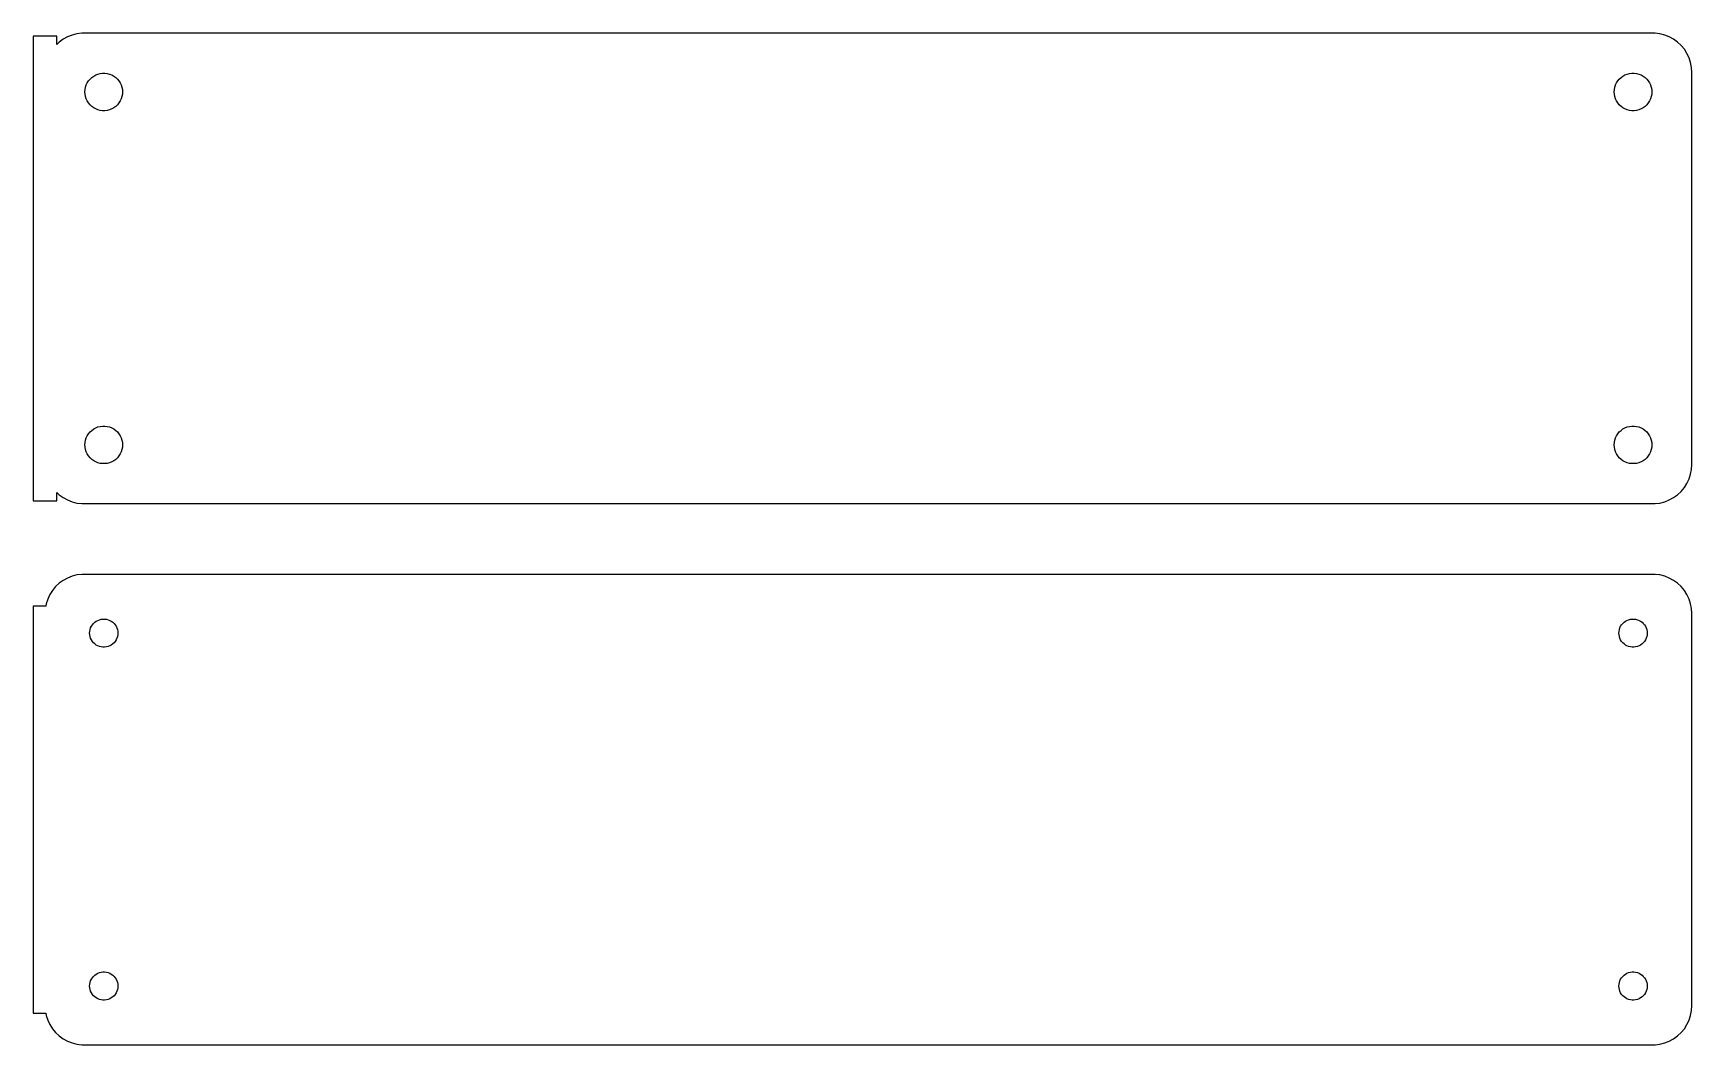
# Model space of a CAD drawing. Header units: metres. Extents: x -106 to 105, y 39 to 168.
import ezdxf

# ---------------------------------------------------------------- set-up
doc = ezdxf.new("R2010")
doc.units = ezdxf.units.M

msp = doc.modelspace()

# ---------------------------------------------------------------- linework, layer by layer
for p, q in [((-103.5, 167.615), (-106.5, 167.615)), ((-106.5, 167.615), (-106.5, 108.385)), ((-103.5, 166.559), (-103.5, 167.615)), ((-102.679, 167.222), (-103.187, 166.853)), ((-102.129, 167.524), (-102.679, 167.222)), ((-101.545, 167.755), (-102.129, 167.524)), ((-100.937, 167.911), (-101.545, 167.755)), ((-100.314, 167.99), (-100.937, 167.911)), ((100.314, 167.99), (-100.314, 167.99)), ((100.937, 167.911), (100.314, 167.99)), ((101.545, 167.755), (100.937, 167.911)), ((102.129, 167.524), (101.545, 167.755)), ((102.679, 167.222), (102.129, 167.524)), ((103.187, 166.853), (102.679, 167.222)), ((-103.187, 166.853), (-103.5, 166.559)), ((103.645, 166.423), (103.187, 166.853)), ((104.045, 165.939), (103.645, 166.423)), ((104.382, 165.409), (104.045, 165.939)), ((104.649, 164.841), (104.382, 165.409)), ((-98.2416, 162.783), (-97.9497, 162.857)), ((-97.9497, 162.857), (-97.6507, 162.895)), ((-97.6507, 162.895), (-97.3493, 162.895)), ((-97.3493, 162.895), (-97.0503, 162.857)), ((-97.0503, 162.857), (-96.7584, 162.783)), ((96.7584, 162.783), (97.0503, 162.857)), ((97.0503, 162.857), (97.3493, 162.895)), ((97.3493, 162.895), (97.6507, 162.895)), ((97.6507, 162.895), (97.9497, 162.857)), ((97.9497, 162.857), (98.2416, 162.783)), ((104.843, 164.243), (104.649, 164.841)), ((104.961, 163.627), (104.843, 164.243)), ((105, 163), (104.961, 163.627)), ((105, 113), (105, 163)), ((-99.9, 160.5), (-99.8811, 160.801)), ((-99.8811, 160.801), (-99.8246, 161.097)), ((-99.8246, 161.097), (-99.7315, 161.383)), ((-99.7315, 161.383), (-99.6031, 161.656)), ((-99.6031, 161.656), (-99.4416, 161.911)), ((-99.4416, 161.911), (-99.2495, 162.143)), ((-99.2495, 162.143), (-99.0298, 162.349)), ((-99.0298, 162.349), (-98.786, 162.526)), ((-98.786, 162.526), (-98.5219, 162.672)), ((-98.5219, 162.672), (-98.2416, 162.783)), ((-96.7584, 162.783), (-96.4781, 162.672)), ((-96.4781, 162.672), (-96.214, 162.526)), ((-96.214, 162.526), (-95.9702, 162.349)), ((-95.9702, 162.349), (-95.7505, 162.143)), ((-95.7505, 162.143), (-95.5583, 161.911)), ((-95.5583, 161.911), (-95.3969, 161.656)), ((-95.3969, 161.656), (-95.2685, 161.383)), ((-95.2685, 161.383), (-95.1754, 161.097)), ((-95.1754, 161.097), (-95.1189, 160.801)), ((-95.1189, 160.801), (-95.1, 160.5)), ((95.1, 160.5), (95.1189, 160.801)), ((95.1189, 160.801), (95.1754, 161.097)), ((95.1754, 161.097), (95.2685, 161.383)), ((95.2685, 161.383), (95.3969, 161.656)), ((95.3969, 161.656), (95.5583, 161.911)), ((95.5583, 161.911), (95.7505, 162.143)), ((95.7505, 162.143), (95.9702, 162.349)), ((95.9702, 162.349), (96.214, 162.526)), ((96.214, 162.526), (96.4781, 162.672)), ((96.4781, 162.672), (96.7584, 162.783)), ((98.2416, 162.783), (98.5219, 162.672)), ((98.5219, 162.672), (98.786, 162.526)), ((98.786, 162.526), (99.0298, 162.349)), ((99.0298, 162.349), (99.2495, 162.143)), ((99.2495, 162.143), (99.4416, 161.911)), ((99.4416, 161.911), (99.6031, 161.656)), ((99.6031, 161.656), (99.7315, 161.383)), ((99.7315, 161.383), (99.8246, 161.097)), ((99.8246, 161.097), (99.8811, 160.801)), ((99.8811, 160.801), (99.9, 160.5)), ((-99.8811, 160.199), (-99.9, 160.5)), ((-99.8246, 159.903), (-99.8811, 160.199)), ((-99.7315, 159.617), (-99.8246, 159.903)), ((-99.6031, 159.344), (-99.7315, 159.617)), ((-99.4416, 159.089), (-99.6031, 159.344)), ((-99.2495, 158.857), (-99.4416, 159.089)), ((-99.0298, 158.651), (-99.2495, 158.857)), ((-98.786, 158.474), (-99.0298, 158.651)), ((-95.9702, 158.651), (-96.214, 158.474)), ((-95.7505, 158.857), (-95.9702, 158.651)), ((-95.5583, 159.089), (-95.7505, 158.857)), ((-95.3969, 159.344), (-95.5583, 159.089)), ((-95.2685, 159.617), (-95.3969, 159.344)), ((-95.1754, 159.903), (-95.2685, 159.617)), ((-95.1189, 160.199), (-95.1754, 159.903)), ((-95.1, 160.5), (-95.1189, 160.199)), ((95.1189, 160.199), (95.1, 160.5)), ((95.1754, 159.903), (95.1189, 160.199)), ((95.2685, 159.617), (95.1754, 159.903)), ((95.3969, 159.344), (95.2685, 159.617)), ((95.5583, 159.089), (95.3969, 159.344)), ((95.7505, 158.857), (95.5583, 159.089)), ((95.9702, 158.651), (95.7505, 158.857)), ((96.214, 158.474), (95.9702, 158.651)), ((99.0298, 158.651), (98.786, 158.474)), ((99.2495, 158.857), (99.0298, 158.651)), ((99.4416, 159.089), (99.2495, 158.857)), ((99.6031, 159.344), (99.4416, 159.089)), ((99.7315, 159.617), (99.6031, 159.344)), ((99.8246, 159.903), (99.7315, 159.617)), ((99.8811, 160.199), (99.8246, 159.903)), ((99.9, 160.5), (99.8811, 160.199)), ((-98.5219, 158.328), (-98.786, 158.474)), ((-98.2416, 158.217), (-98.5219, 158.328)), ((-97.9497, 158.143), (-98.2416, 158.217)), ((-97.6507, 158.105), (-97.9497, 158.143)), ((-97.3493, 158.105), (-97.6507, 158.105)), ((-97.0503, 158.143), (-97.3493, 158.105)), ((-96.7584, 158.217), (-97.0503, 158.143)), ((-96.4781, 158.328), (-96.7584, 158.217)), ((-96.214, 158.474), (-96.4781, 158.328)), ((96.4781, 158.328), (96.214, 158.474)), ((96.7584, 158.217), (96.4781, 158.328)), ((97.0503, 158.143), (96.7584, 158.217)), ((97.3493, 158.105), (97.0503, 158.143)), ((97.6507, 158.105), (97.3493, 158.105)), ((97.9497, 158.143), (97.6507, 158.105)), ((98.2416, 158.217), (97.9497, 158.143)), ((98.5219, 158.328), (98.2416, 158.217)), ((98.786, 158.474), (98.5219, 158.328)), ((-99.8246, 116.097), (-99.7315, 116.383)), ((-99.7315, 116.383), (-99.6031, 116.656)), ((-99.6031, 116.656), (-99.4416, 116.911)), ((-99.4416, 116.911), (-99.2495, 117.143)), ((-99.2495, 117.143), (-99.0298, 117.349)), ((-99.0298, 117.349), (-98.786, 117.526)), ((-98.786, 117.526), (-98.5219, 117.672)), ((-98.5219, 117.672), (-98.2416, 117.783)), ((-98.2416, 117.783), (-97.9497, 117.857)), ((-97.9497, 117.857), (-97.6507, 117.895)), ((-97.6507, 117.895), (-97.3493, 117.895)), ((-97.3493, 117.895), (-97.0503, 117.857)), ((-97.0503, 117.857), (-96.7584, 117.783)), ((-96.7584, 117.783), (-96.4781, 117.672)), ((-96.4781, 117.672), (-96.214, 117.526)), ((-96.214, 117.526), (-95.9702, 117.349)), ((-95.9702, 117.349), (-95.7505, 117.143)), ((-95.7505, 117.143), (-95.5583, 116.911)), ((-95.5583, 116.911), (-95.3969, 116.656)), ((-95.3969, 116.656), (-95.2685, 116.383)), ((-95.2685, 116.383), (-95.1754, 116.097)), ((95.1754, 116.097), (95.2685, 116.383)), ((95.2685, 116.383), (95.3969, 116.656)), ((95.3969, 116.656), (95.5583, 116.911)), ((95.5583, 116.911), (95.7505, 117.143)), ((95.7505, 117.143), (95.9702, 117.349)), ((95.9702, 117.349), (96.214, 117.526)), ((96.214, 117.526), (96.4781, 117.672)), ((96.4781, 117.672), (96.7584, 117.783)), ((96.7584, 117.783), (97.0503, 117.857)), ((97.0503, 117.857), (97.3493, 117.895)), ((97.3493, 117.895), (97.6507, 117.895)), ((97.6507, 117.895), (97.9497, 117.857)), ((97.9497, 117.857), (98.2416, 117.783)), ((98.2416, 117.783), (98.5219, 117.672)), ((98.5219, 117.672), (98.786, 117.526)), ((98.786, 117.526), (99.0298, 117.349)), ((99.0298, 117.349), (99.2495, 117.143)), ((99.2495, 117.143), (99.4416, 116.911)), ((99.4416, 116.911), (99.6031, 116.656)), ((99.6031, 116.656), (99.7315, 116.383)), ((99.7315, 116.383), (99.8246, 116.097)), ((-99.9, 115.5), (-99.8811, 115.801)), ((-99.8811, 115.199), (-99.9, 115.5)), ((-99.8811, 115.801), (-99.8246, 116.097)), ((-99.8246, 114.903), (-99.8811, 115.199)), ((-99.7315, 114.617), (-99.8246, 114.903)), ((-99.6031, 114.344), (-99.7315, 114.617)), ((-99.4416, 114.089), (-99.6031, 114.344)), ((-95.3969, 114.344), (-95.5583, 114.089)), ((-95.2685, 114.617), (-95.3969, 114.344)), ((-95.1754, 114.903), (-95.2685, 114.617)), ((-95.1754, 116.097), (-95.1189, 115.801)), ((-95.1189, 115.199), (-95.1754, 114.903)), ((-95.1189, 115.801), (-95.1, 115.5)), ((-95.1, 115.5), (-95.1189, 115.199)), ((95.1, 115.5), (95.1189, 115.801)), ((95.1189, 115.199), (95.1, 115.5)), ((95.1189, 115.801), (95.1754, 116.097)), ((95.1754, 114.903), (95.1189, 115.199)), ((95.2685, 114.617), (95.1754, 114.903)), ((95.3969, 114.344), (95.2685, 114.617)), ((95.5583, 114.089), (95.3969, 114.344)), ((99.6031, 114.344), (99.4416, 114.089)), ((99.7315, 114.617), (99.6031, 114.344)), ((99.8246, 114.903), (99.7315, 114.617)), ((99.8246, 116.097), (99.8811, 115.801)), ((99.8811, 115.199), (99.8246, 114.903)), ((99.8811, 115.801), (99.9, 115.5)), ((99.9, 115.5), (99.8811, 115.199)), ((-99.2495, 113.857), (-99.4416, 114.089)), ((-99.0298, 113.651), (-99.2495, 113.857)), ((-98.786, 113.474), (-99.0298, 113.651)), ((-98.5219, 113.328), (-98.786, 113.474)), ((-98.2416, 113.217), (-98.5219, 113.328)), ((-97.9497, 113.143), (-98.2416, 113.217)), ((-97.6507, 113.105), (-97.9497, 113.143)), ((-97.3493, 113.105), (-97.6507, 113.105)), ((-97.0503, 113.143), (-97.3493, 113.105)), ((-96.7584, 113.217), (-97.0503, 113.143)), ((-96.4781, 113.328), (-96.7584, 113.217)), ((-96.214, 113.474), (-96.4781, 113.328)), ((-95.9702, 113.651), (-96.214, 113.474)), ((-95.7505, 113.857), (-95.9702, 113.651)), ((-95.5583, 114.089), (-95.7505, 113.857)), ((95.7505, 113.857), (95.5583, 114.089)), ((95.9702, 113.651), (95.7505, 113.857)), ((96.214, 113.474), (95.9702, 113.651)), ((96.4781, 113.328), (96.214, 113.474)), ((96.7584, 113.217), (96.4781, 113.328)), ((97.0503, 113.143), (96.7584, 113.217)), ((97.3493, 113.105), (97.0503, 113.143)), ((97.6507, 113.105), (97.3493, 113.105)), ((97.9497, 113.143), (97.6507, 113.105)), ((98.2416, 113.217), (97.9497, 113.143)), ((98.5219, 113.328), (98.2416, 113.217)), ((98.786, 113.474), (98.5219, 113.328)), ((99.0298, 113.651), (98.786, 113.474)), ((99.2495, 113.857), (99.0298, 113.651)), ((99.4416, 114.089), (99.2495, 113.857)), ((104.843, 111.757), (104.961, 112.373)), ((104.961, 112.373), (105, 113)), ((103.645, 109.577), (104.045, 110.061)), ((104.045, 110.061), (104.382, 110.591)), ((104.382, 110.591), (104.649, 111.159)), ((104.649, 111.159), (104.843, 111.757)), ((-106.5, 108.385), (-103.5, 108.385)), ((-103.5, 108.385), (-103.5, 109.441)), ((-103.5, 109.441), (-103.187, 109.147)), ((-103.187, 109.147), (-102.679, 108.778)), ((-102.679, 108.778), (-102.129, 108.476)), ((-102.129, 108.476), (-101.545, 108.245)), ((-101.545, 108.245), (-100.937, 108.089)), ((-100.937, 108.089), (-100.314, 108.01)), ((-100.314, 108.01), (100.314, 108.01)), ((100.314, 108.01), (100.937, 108.089)), ((100.937, 108.089), (101.545, 108.245)), ((101.545, 108.245), (102.129, 108.476)), ((102.129, 108.476), (102.679, 108.778)), ((102.679, 108.778), (103.187, 109.147)), ((103.187, 109.147), (103.645, 109.577)), ((-103.645, 97.4227), (-104.045, 96.9389)), ((-103.187, 97.8526), (-103.645, 97.4227)), ((-102.679, 98.2216), (-103.187, 97.8526)), ((-102.129, 98.5241), (-102.679, 98.2216)), ((-101.545, 98.7553), (-102.129, 98.5241)), ((-100.937, 98.9114), (-101.545, 98.7553)), ((-100.314, 98.9901), (-100.937, 98.9114)), ((100.314, 98.9901), (-100.314, 98.9901)), ((100.937, 98.9114), (100.314, 98.9901)), ((101.545, 98.7553), (100.937, 98.9114)), ((102.129, 98.5241), (101.545, 98.7553)), ((102.679, 98.2216), (102.129, 98.5241)), ((103.187, 97.8526), (102.679, 98.2216)), ((103.645, 97.4227), (103.187, 97.8526)), ((104.045, 96.9389), (103.645, 97.4227)), ((-104.843, 95.2434), (-104.9, 94.9442)), ((-104.649, 95.8406), (-104.843, 95.2434)), ((-104.382, 96.4088), (-104.649, 95.8406)), ((-104.045, 96.9389), (-104.382, 96.4088)), ((104.382, 96.4088), (104.045, 96.9389)), ((104.649, 95.8406), (104.382, 96.4088)), ((104.843, 95.2434), (104.649, 95.8406)), ((104.961, 94.6267), (104.843, 95.2434)), ((-104.9, 94.9442), (-106.5, 94.9442)), ((-106.5, 94.9442), (-106.5, 43.0558)), ((-98.4645, 93.0198), (-98.2664, 93.1287)), ((-98.2664, 93.1287), (-98.0562, 93.2119)), ((-98.0562, 93.2119), (-97.8373, 93.2681)), ((-97.8373, 93.2681), (-97.613, 93.2964)), ((-97.613, 93.2964), (-97.387, 93.2964)), ((-97.387, 93.2964), (-97.1627, 93.2681)), ((-97.1627, 93.2681), (-96.9438, 93.2119)), ((-96.9438, 93.2119), (-96.7336, 93.1287)), ((-96.7336, 93.1287), (-96.5355, 93.0198)), ((96.5355, 93.0198), (96.7336, 93.1287)), ((96.7336, 93.1287), (96.9438, 93.2119)), ((96.9438, 93.2119), (97.1627, 93.2681)), ((97.1627, 93.2681), (97.387, 93.2964)), ((97.387, 93.2964), (97.613, 93.2964)), ((97.613, 93.2964), (97.8373, 93.2681)), ((97.8373, 93.2681), (98.0562, 93.2119)), ((98.0562, 93.2119), (98.2664, 93.1287)), ((98.2664, 93.1287), (98.4645, 93.0198)), ((105, 94), (104.961, 94.6267)), ((105, 44), (105, 94)), ((-99.3, 91.5), (-99.2858, 91.7256)), ((-99.2858, 91.2744), (-99.3, 91.5)), ((-99.2858, 91.7256), (-99.2434, 91.9476)), ((-99.2434, 91.0524), (-99.2858, 91.2744)), ((-99.2434, 91.9476), (-99.1736, 92.1626)), ((-99.1736, 90.8374), (-99.2434, 91.0524)), ((-99.1736, 92.1626), (-99.0773, 92.3672)), ((-99.0773, 92.3672), (-98.9562, 92.558)), ((-98.9562, 92.558), (-98.8121, 92.7322)), ((-98.8121, 92.7322), (-98.6474, 92.8869)), ((-98.6474, 92.8869), (-98.4645, 93.0198)), ((-96.5355, 93.0198), (-96.3526, 92.8869)), ((-96.3526, 92.8869), (-96.1879, 92.7322)), ((-96.1879, 92.7322), (-96.0438, 92.558)), ((-96.0438, 92.558), (-95.9226, 92.3672)), ((-95.9226, 92.3672), (-95.8264, 92.1626)), ((-95.8264, 92.1626), (-95.7565, 91.9476)), ((-95.7565, 91.0524), (-95.8264, 90.8374)), ((-95.7565, 91.9476), (-95.7142, 91.7256)), ((-95.7142, 91.2744), (-95.7565, 91.0524)), ((-95.7142, 91.7256), (-95.7, 91.5)), ((-95.7, 91.5), (-95.7142, 91.2744)), ((95.7, 91.5), (95.7142, 91.7256)), ((95.7142, 91.2744), (95.7, 91.5)), ((95.7142, 91.7256), (95.7565, 91.9476)), ((95.7565, 91.0524), (95.7142, 91.2744)), ((95.7565, 91.9476), (95.8264, 92.1626)), ((95.8264, 90.8374), (95.7565, 91.0524)), ((95.8264, 92.1626), (95.9226, 92.3672)), ((95.9226, 92.3672), (96.0438, 92.558)), ((96.0438, 92.558), (96.1879, 92.7322)), ((96.1879, 92.7322), (96.3526, 92.8869)), ((96.3526, 92.8869), (96.5355, 93.0198)), ((98.4645, 93.0198), (98.6474, 92.8869)), ((98.6474, 92.8869), (98.8121, 92.7322)), ((98.8121, 92.7322), (98.9562, 92.558)), ((98.9562, 92.558), (99.0773, 92.3672)), ((99.0773, 92.3672), (99.1736, 92.1626)), ((99.1736, 92.1626), (99.2434, 91.9476)), ((99.2434, 91.0524), (99.1736, 90.8374)), ((99.2434, 91.9476), (99.2858, 91.7256)), ((99.2858, 91.2744), (99.2434, 91.0524)), ((99.2858, 91.7256), (99.3, 91.5)), ((99.3, 91.5), (99.2858, 91.2744)), ((-99.0773, 90.6328), (-99.1736, 90.8374)), ((-98.9562, 90.442), (-99.0773, 90.6328)), ((-98.8121, 90.2678), (-98.9562, 90.442)), ((-98.6474, 90.1131), (-98.8121, 90.2678)), ((-98.4645, 89.9802), (-98.6474, 90.1131)), ((-98.2664, 89.8713), (-98.4645, 89.9802)), ((-98.0562, 89.7881), (-98.2664, 89.8713)), ((-97.8373, 89.7319), (-98.0562, 89.7881)), ((-97.613, 89.7036), (-97.8373, 89.7319)), ((-97.387, 89.7036), (-97.613, 89.7036)), ((-97.1627, 89.7319), (-97.387, 89.7036)), ((-96.9438, 89.7881), (-97.1627, 89.7319)), ((-96.7336, 89.8713), (-96.9438, 89.7881)), ((-96.5355, 89.9802), (-96.7336, 89.8713)), ((-96.3526, 90.1131), (-96.5355, 89.9802)), ((-96.1879, 90.2678), (-96.3526, 90.1131)), ((-96.0438, 90.442), (-96.1879, 90.2678)), ((-95.9226, 90.6328), (-96.0438, 90.442)), ((-95.8264, 90.8374), (-95.9226, 90.6328)), ((95.9226, 90.6328), (95.8264, 90.8374)), ((96.0438, 90.442), (95.9226, 90.6328)), ((96.1879, 90.2678), (96.0438, 90.442)), ((96.3526, 90.1131), (96.1879, 90.2678)), ((96.5355, 89.9802), (96.3526, 90.1131)), ((96.7336, 89.8713), (96.5355, 89.9802)), ((96.9438, 89.7881), (96.7336, 89.8713)), ((97.1627, 89.7319), (96.9438, 89.7881)), ((97.387, 89.7036), (97.1627, 89.7319)), ((97.613, 89.7036), (97.387, 89.7036)), ((97.8373, 89.7319), (97.613, 89.7036)), ((98.0562, 89.7881), (97.8373, 89.7319)), ((98.2664, 89.8713), (98.0562, 89.7881)), ((98.4645, 89.9802), (98.2664, 89.8713)), ((98.6474, 90.1131), (98.4645, 89.9802)), ((98.8121, 90.2678), (98.6474, 90.1131)), ((98.9562, 90.442), (98.8121, 90.2678)), ((99.0773, 90.6328), (98.9562, 90.442)), ((99.1736, 90.8374), (99.0773, 90.6328)), ((-99.3, 46.5), (-99.2858, 46.7256)), ((-99.2858, 46.7256), (-99.2434, 46.9476)), ((-99.2434, 46.9476), (-99.1736, 47.1626)), ((-99.1736, 47.1626), (-99.0773, 47.3672)), ((-99.0773, 47.3672), (-98.9562, 47.558)), ((-98.9562, 47.558), (-98.8121, 47.7322)), ((-98.8121, 47.7322), (-98.6474, 47.8869)), ((-98.6474, 47.8869), (-98.4645, 48.0198)), ((-98.4645, 48.0198), (-98.2664, 48.1287)), ((-98.2664, 48.1287), (-98.0562, 48.2119)), ((-98.0562, 48.2119), (-97.8373, 48.2681)), ((-97.8373, 48.2681), (-97.613, 48.2964)), ((-97.613, 48.2964), (-97.387, 48.2964)), ((-97.387, 48.2964), (-97.1627, 48.2681)), ((-97.1627, 48.2681), (-96.9438, 48.2119)), ((-96.9438, 48.2119), (-96.7336, 48.1287)), ((-96.7336, 48.1287), (-96.5355, 48.0198)), ((-96.5355, 48.0198), (-96.3526, 47.8869)), ((-96.3526, 47.8869), (-96.1879, 47.7322)), ((-96.1879, 47.7322), (-96.0438, 47.558)), ((-96.0438, 47.558), (-95.9226, 47.3672)), ((-95.9226, 47.3672), (-95.8264, 47.1626)), ((-95.8264, 47.1626), (-95.7565, 46.9476)), ((-95.7565, 46.9476), (-95.7142, 46.7256)), ((-95.7142, 46.7256), (-95.7, 46.5)), ((95.7, 46.5), (95.7142, 46.7256)), ((95.7142, 46.7256), (95.7565, 46.9476)), ((95.7565, 46.9476), (95.8264, 47.1626)), ((95.8264, 47.1626), (95.9226, 47.3672)), ((95.9226, 47.3672), (96.0438, 47.558)), ((96.0438, 47.558), (96.1879, 47.7322)), ((96.1879, 47.7322), (96.3526, 47.8869)), ((96.3526, 47.8869), (96.5355, 48.0198)), ((96.5355, 48.0198), (96.7336, 48.1287)), ((96.7336, 48.1287), (96.9438, 48.2119)), ((96.9438, 48.2119), (97.1627, 48.2681)), ((97.1627, 48.2681), (97.387, 48.2964)), ((97.387, 48.2964), (97.613, 48.2964)), ((97.613, 48.2964), (97.8373, 48.2681)), ((97.8373, 48.2681), (98.0562, 48.2119)), ((98.0562, 48.2119), (98.2664, 48.1287)), ((98.2664, 48.1287), (98.4645, 48.0198)), ((98.4645, 48.0198), (98.6474, 47.8869)), ((98.6474, 47.8869), (98.8121, 47.7322)), ((98.8121, 47.7322), (98.9562, 47.558)), ((98.9562, 47.558), (99.0773, 47.3672)), ((99.0773, 47.3672), (99.1736, 47.1626)), ((99.1736, 47.1626), (99.2434, 46.9476)), ((99.2434, 46.9476), (99.2858, 46.7256)), ((99.2858, 46.7256), (99.3, 46.5)), ((-99.2858, 46.2744), (-99.3, 46.5)), ((-99.2434, 46.0524), (-99.2858, 46.2744)), ((-99.1736, 45.8374), (-99.2434, 46.0524)), ((-99.0773, 45.6328), (-99.1736, 45.8374)), ((-98.9562, 45.442), (-99.0773, 45.6328)), ((-98.8121, 45.2678), (-98.9562, 45.442)), ((-98.6474, 45.1131), (-98.8121, 45.2678)), ((-98.4645, 44.9802), (-98.6474, 45.1131)), ((-98.2664, 44.8713), (-98.4645, 44.9802)), ((-98.0562, 44.7881), (-98.2664, 44.8713)), ((-97.8373, 44.7319), (-98.0562, 44.7881)), ((-97.613, 44.7036), (-97.8373, 44.7319)), ((-97.387, 44.7036), (-97.613, 44.7036)), ((-97.1627, 44.7319), (-97.387, 44.7036)), ((-96.9438, 44.7881), (-97.1627, 44.7319)), ((-96.7336, 44.8713), (-96.9438, 44.7881)), ((-96.5355, 44.9802), (-96.7336, 44.8713)), ((-96.3526, 45.1131), (-96.5355, 44.9802)), ((-96.1879, 45.2678), (-96.3526, 45.1131)), ((-96.0438, 45.442), (-96.1879, 45.2678)), ((-95.9226, 45.6328), (-96.0438, 45.442)), ((-95.8264, 45.8374), (-95.9226, 45.6328)), ((-95.7565, 46.0524), (-95.8264, 45.8374)), ((-95.7142, 46.2744), (-95.7565, 46.0524)), ((-95.7, 46.5), (-95.7142, 46.2744)), ((95.7142, 46.2744), (95.7, 46.5)), ((95.7565, 46.0524), (95.7142, 46.2744)), ((95.8264, 45.8374), (95.7565, 46.0524)), ((95.9226, 45.6328), (95.8264, 45.8374)), ((96.0438, 45.442), (95.9226, 45.6328)), ((96.1879, 45.2678), (96.0438, 45.442)), ((96.3526, 45.1131), (96.1879, 45.2678)), ((96.5355, 44.9802), (96.3526, 45.1131)), ((96.7336, 44.8713), (96.5355, 44.9802)), ((96.9438, 44.7881), (96.7336, 44.8713)), ((97.1627, 44.7319), (96.9438, 44.7881)), ((97.387, 44.7036), (97.1627, 44.7319)), ((97.613, 44.7036), (97.387, 44.7036)), ((97.8373, 44.7319), (97.613, 44.7036)), ((98.0562, 44.7881), (97.8373, 44.7319)), ((98.2664, 44.8713), (98.0562, 44.7881)), ((98.4645, 44.9802), (98.2664, 44.8713)), ((98.6474, 45.1131), (98.4645, 44.9802)), ((98.8121, 45.2678), (98.6474, 45.1131)), ((98.9562, 45.442), (98.8121, 45.2678)), ((99.0773, 45.6328), (98.9562, 45.442)), ((99.1736, 45.8374), (99.0773, 45.6328)), ((99.2434, 46.0524), (99.1736, 45.8374)), ((99.2858, 46.2744), (99.2434, 46.0524)), ((99.3, 46.5), (99.2858, 46.2744)), ((-106.5, 43.0558), (-104.9, 43.0558)), ((-104.9, 43.0558), (-104.843, 42.7566)), ((-104.843, 42.7566), (-104.649, 42.1594)), ((104.649, 42.1594), (104.843, 42.7566)), ((104.843, 42.7566), (104.961, 43.3733)), ((104.961, 43.3733), (105, 44)), ((-104.649, 42.1594), (-104.382, 41.5912)), ((-104.382, 41.5912), (-104.045, 41.0611)), ((-104.045, 41.0611), (-103.645, 40.5773)), ((-103.645, 40.5773), (-103.187, 40.1474)), ((103.187, 40.1474), (103.645, 40.5773)), ((103.645, 40.5773), (104.045, 41.0611)), ((104.045, 41.0611), (104.382, 41.5912)), ((104.382, 41.5912), (104.649, 42.1594)), ((-103.187, 40.1474), (-102.679, 39.7784)), ((-102.679, 39.7784), (-102.129, 39.4759)), ((-102.129, 39.4759), (-101.545, 39.2447)), ((-101.545, 39.2447), (-100.937, 39.0886)), ((-100.937, 39.0886), (-100.314, 39.0099)), ((-100.314, 39.0099), (100.314, 39.0099)), ((100.314, 39.0099), (100.937, 39.0886)), ((100.937, 39.0886), (101.545, 39.2447)), ((101.545, 39.2447), (102.129, 39.4759)), ((102.129, 39.4759), (102.679, 39.7784)), ((102.679, 39.7784), (103.187, 40.1474))]:
    msp.add_line(p, q)

doc.saveas('drawing.dxf')
